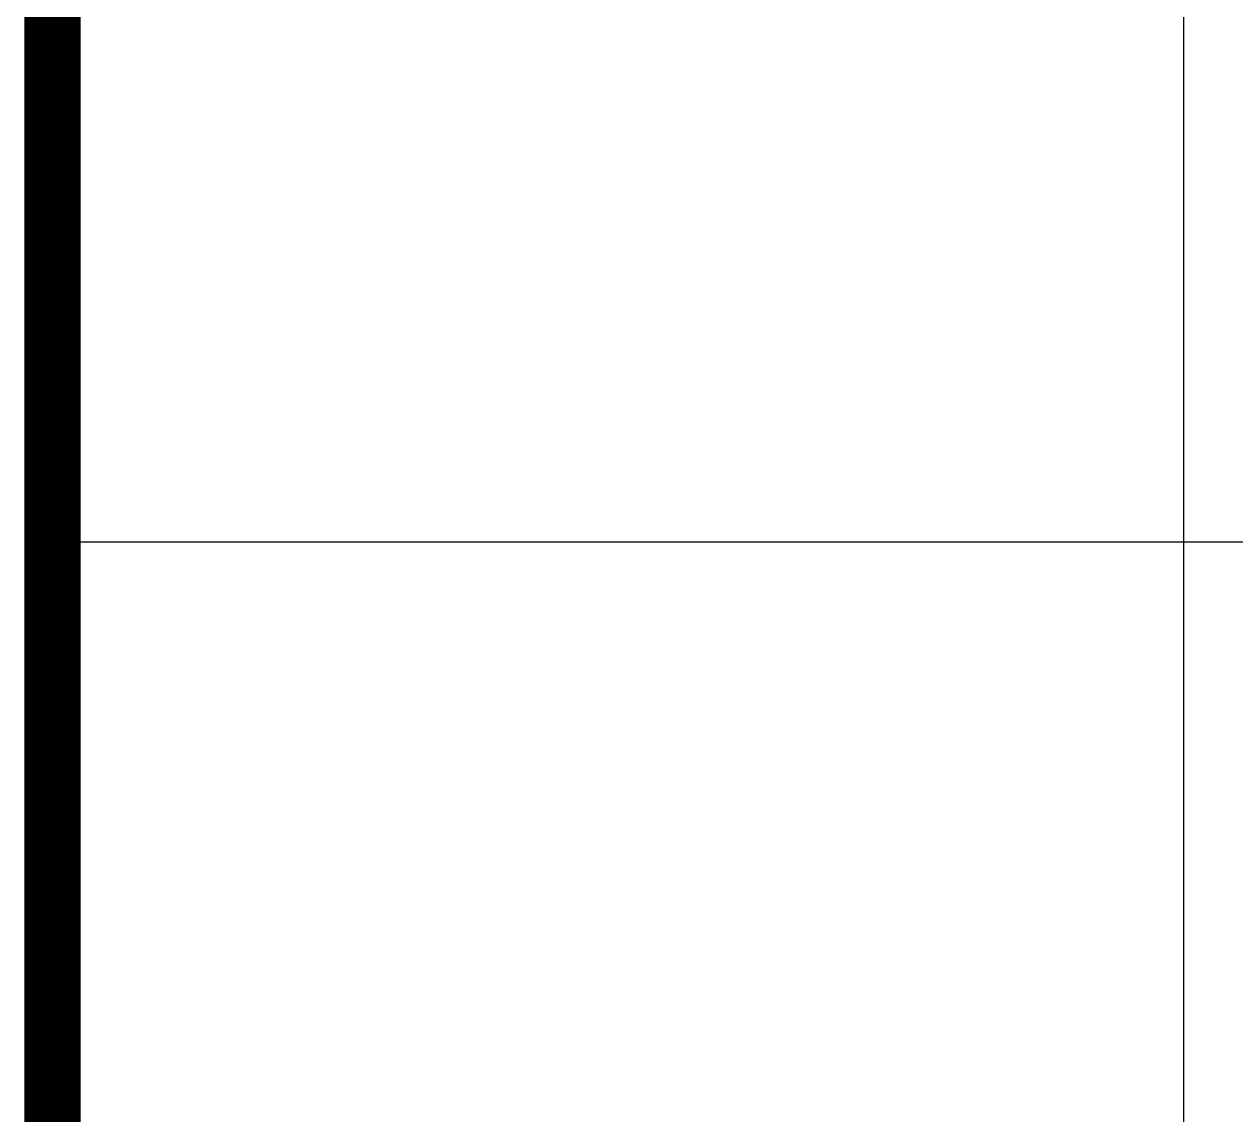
# Model space of a CAD drawing. Extents: x 31695611 to 39053694, y -59225 to 904195.
# Drawn here: x 38716496 to 38718317, y 760394 to 762033 of the extents above; entities that cross this region are included whole.
import ezdxf

# ---------------------------------------------------------------- set-up
doc = ezdxf.new("R2010")
doc.units = 0
doc.header["$LTSCALE"] = 1000
doc.header["$MEASUREMENT"] = 0
doc.layers.get('0').update_dxf_attribs({"linetype": 'CONTINUOUS'})
doc.layers.add('PUB_TITLE', color=4, linetype='CONTINUOUS')

# ---------------------------------------------------------------- blocks, each defined once
blk = doc.blocks.new('TK')
at = {"layer": 'PUB_TITLE'}
for p, q in [((31012514.63, -82916.23), (31012514.63, -76966.23)), ((31008732.12, -82066.23), (31014342.12, -82066.23)), ((31008732.12, -82916.23), (31014342.12, -82916.23))]:
    blk.add_line(p, q, dxfattribs=at)
at = {"layer": 'PUB_TITLE', "const_width": 42.5}
blk.add_lwpolyline([(31008732.12, -82916.23), (31014342.12, -82916.23)], dxfattribs=at)

msp = doc.modelspace()

# ---------------------------------------------------------------- block references
at = {"xscale": 2, "yscale": 2, "zscale": 2, "rotation": 270}
msp.add_blockref('TK', (38882371.2, 62786284.7), dxfattribs=at)
msp.add_blockref('TK', (38882371.2, 62786284.7), dxfattribs=at)

doc.saveas('drawing.dxf')
